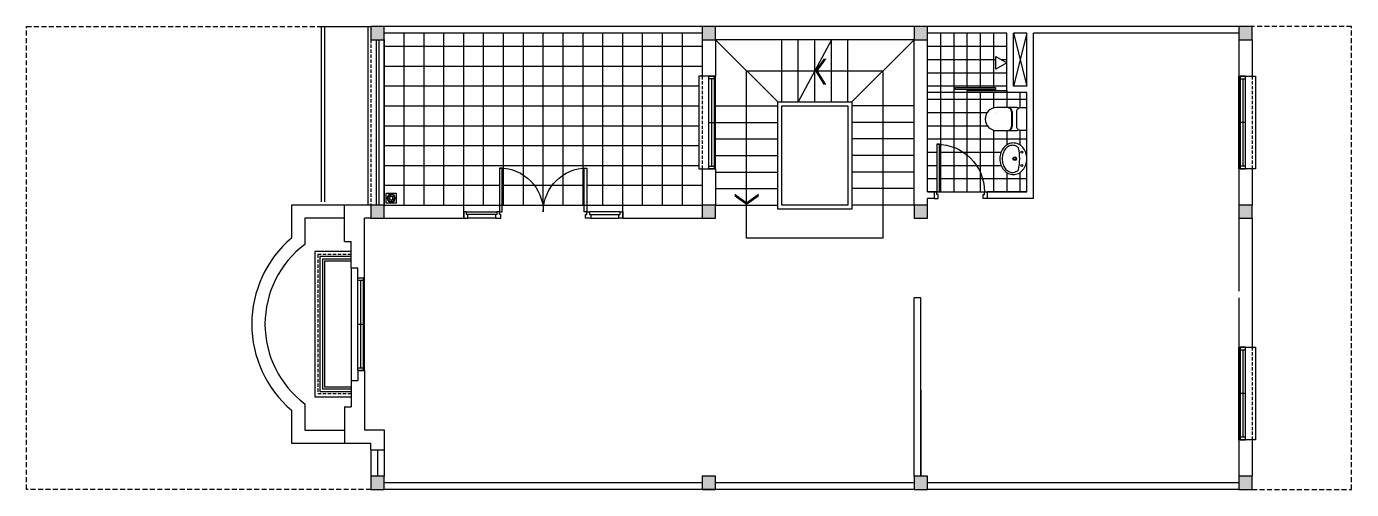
# Model space of a CAD drawing. Header units: millimetres. Extents: x 634 to 81814, y 3822 to 90754.
# Drawn here: x 634 to 20634, y 43519 to 50519 of the extents above; entities that cross this region are included whole.
import ezdxf

# ---------------------------------------------------------------- set-up
doc = ezdxf.new("R2010")
doc.units = ezdxf.units.MM
doc.header["$MEASUREMENT"] = 0
doc.linetypes.add('DASHED', pattern=[0.75, 0.5, -0.25])
doc.linetypes.add('HIDDEN', pattern=[0.375, 0.25, -0.125])
for name, color, linetype in [('COT', 5, 'Continuous'), ('DIM', 1, 'Continuous'), ('DOOR', 2, 'Continuous'), ('HACTH', 8, 'Continuous'), ('HAT', 252, 'Continuous'), ('HATCH', 34, 'Continuous'), ('LINE', 1, 'Continuous'), ('NET1', 66, 'Continuous'), ('NET4', 5, 'Continuous'), ('NETTHAY', 4, 'Continuous'), ('NOITHAT', 11, 'Continuous'), ('nt', 146, 'Continuous'), ('THIETBI', 35, 'Continuous'), ('TUONG', 7, 'Continuous')]:
    doc.layers.add(name, color=color, linetype=linetype)

# ---------------------------------------------------------------- blocks, each defined once
blk = doc.blocks.new('win1400')
at = {"layer": 'DOOR', "ltscale": 3}
for p, q in [((20, 40), (20, 1360)), ((60, 40), (60, 1360)), ((100, 1360), (100, 40)), ((100, 700), (20, 700))]:
    blk.add_line(p, q, dxfattribs=at)
at = {"layer": 'DOOR'}
blk.add_lwpolyline([(0, 0), (12, 0), (12, 1400), (0, 1400)], close=True, dxfattribs=at)
at = {"layer": 'DOOR', "ltscale": 3}
for points in [[(100, 1360), (20, 1360), (20, 1400), (100, 1400)], [(100, 0), (20, 0), (20, 40), (100, 40)]]:
    blk.add_lwpolyline(points, close=True, dxfattribs=at)
blk = doc.blocks.new('door800')
at = {"layer": 'DOOR', "ltscale": 3}
for points in [[(40, -100), (0, -100), (0, 0), (60, 0), (60, -60), (40, -60)], [(760, -100), (800, -100), (800, 0), (740, 0), (740, -60), (760, -60)], [(80, -100), (80, -820), (40, -820), (40, -100)]]:
    blk.add_lwpolyline(points, close=True, dxfattribs=at)
at = {"layer": 'DOOR', "color": 44, "ltscale": 3}
blk.add_arc((40, -100), 720, 270, 0, dxfattribs=at)
blk = doc.blocks.new('A$C6332211A')
blk.add_lwpolyline([(239, 408, 0.085303), (146, 392, 0.092016), (70, 348, 0.103432), (18, 281, 0.11326), (0, 204, 0.11326), (18, 128, 0.103432), (70, 60, 0.092016), (146, 16, 0.085303), (239, 0, 0.085303), (332, 16, 0.092016), (407, 60, 0.103432), (460, 128, 0.11326), (477, 204, 0.11326), (460, 281, 0.103432), (407, 348, 0.092016), (332, 392, 0.085303)], format="xyb", close=True)
for points in [[(75, 284, 0.065083), (49, 249, 0.126182), (35, 192)], [(35, 192, 0.126182), (49, 134, 0.105983), (95, 82, 0.086078), (160, 48, 0.075871), (241, 36, 0.075871), (322, 48, 0.086078), (387, 82, 0.105983), (432, 134, 0.126182), (447, 192, 0.126182), (432, 249, 0.062882), (408, 283)]]:
    blk.add_lwpolyline(points, format="xyb")
for centre, radius in [((139, 333), 15.3), ((239, 225), 27.8), ((239, 225), 18.1), ((339, 333), 15.3)]:
    blk.add_circle(centre, radius)
for centre, start, end in [((280, -844), 92.052, 100.2987), ((197, -844), 79.4023, 87.913)]:
    blk.add_arc(centre, 1146, start, end)
blk = doc.blocks.new('door2400')
at = {"layer": 'DOOR', "ltscale": 3}
for p, q in [((100, 1920), (100, 2340)), ((100, 480), (100, 60))]:
    blk.add_line(p, q, dxfattribs=at)
for points in [[(0, 2360), (0, 2400), (100, 2400), (100, 2340), (40, 2340), (40, 2360)], [(0, 1900), (40, 1900), (40, 2360), (0, 2360)], [(0, 1820), (-660, 1820), (-660, 1860), (0, 1860)], [(100, 1840), (40, 1840), (40, 1860), (0, 1860), (0, 1900), (40, 1900), (40, 1920), (100, 1920)], [(0, 580), (-660, 580), (-660, 540), (0, 540)], [(100, 560), (40, 560), (40, 540), (0, 540), (0, 500), (40, 500), (40, 480), (100, 480)], [(0, 500), (40, 500), (40, 40), (0, 40)], [(0, 40), (0, 0), (100, 0), (100, 60), (40, 60), (40, 40)]]:
    blk.add_lwpolyline(points, close=True, dxfattribs=at)
at = {"layer": 'DOOR', "color": 44, "ltscale": 3}
for centre, start, end in [((0, 1860), 180, 270), ((0, 540), 90, 180)]:
    blk.add_arc(centre, 660, start, end, dxfattribs=at)
blk = doc.blocks.new('A$C267E40F7')
at = {"layer": 'THIETBI', "ltscale": 1000}
for p, q in [((0.49, 0.75), (0.22, 0.75)), ((0.57, 0.93), (0.38, 1.12)), ((0.57, 0.57), (0.38, 0.38)), ((0.75, 1.01), (0.75, 1.28)), ((0.75, 0.49), (0.75, 0.22)), ((0.93, 0.93), (1.12, 1.12)), ((0.93, 0.57), (1.12, 0.38)), ((1.01, 0.75), (1.28, 0.75))]:
    blk.add_line(p, q, dxfattribs=at)
blk.add_lwpolyline([(0, 0), (1.5, 0), (1.5, 1.5), (0, 1.5)], close=True, dxfattribs=at)
for radius in [0.613, 0.529, 0.257]:
    blk.add_circle((0.75, 0.75), radius, dxfattribs=at)
blk = doc.blocks.new('A$C066404DB')
at = {"layer": 'THIETBI', "ltscale": 1000, "xscale": 2, "yscale": 2, "zscale": 2, "rotation": 270}
blk.add_blockref('A$C267E40F7', (0, 3), dxfattribs=at)

msp = doc.modelspace()

# ---------------------------------------------------------------- hatches: boundary and pattern name
at = {"layer": 'HAT', "ltscale": 3}
h = msp.add_hatch(dxfattribs=at)
h.set_pattern_fill('_USER', color=256, scale=200, style=0, double=1, pattern_type=0)
h.set_pattern_definition([(0, (14234.22, 48018.62), (0, 200), []), (90, (14234.22, 48018.62), (-200, 1e-14), [])])
h.paths.add_polyline_path([(15264.59311, 50066.61766), (15434.21811, 49968.61766), (15434.21811, 50418.61766), (14234.34311, 50418.61766), (14234.34311, 50318.61766), (14234.21811, 50318.61766), (14234.21811, 49518.61766), (14834.21811, 49518.61766), (14834.21811, 49548.61766), (15434.21811, 49548.61766), (15434.21811, 49968.61766), (15264.59311, 49870.61766)])
h.paths.add_polyline_path([(15259.46811, 49593.61766), (15259.46811, 49563.61766), (14659.46811, 49563.61766), (14659.46811, 49593.61766)], flags=16)
edge = h.paths.add_edge_path()
edge.add_line((15734.21811, 49518.61766), (15434.21811, 49518.61766))
edge.add_line((15434.21811, 49518.61766), (14834.34311, 49518.61766))
edge.add_line((14834.21811, 49518.61766), (14234.09311, 49518.61766))
edge.add_line((14234.21811, 49518.61766), (14234.21811, 48018.61766))
edge.add_line((14234.21811, 48018.61766), (14334.34311, 48018.61766))
edge.add_line((14334.34311, 48018.61766), (14374.34311, 48018.61766))
edge.add_line((14374.34311, 48018.61766), (14374.34311, 48738.61766))
edge.add_line((14374.34311, 48738.61766), (14414.34311, 48738.61766))
edge.add_line((14414.34311, 48738.61766), (14414.34311, 48737.49266))
edge.add_arc((14374.34311, 48018.61766), 720, 0, 86.815261463, ccw=False)
edge.add_line((15094.34311, 48018.61766), (15134.34311, 48018.61766))
edge.add_line((15134.34311, 48018.61766), (15734.21811, 48018.61766))
edge.add_line((15734.21811, 48018.61766), (15734.21811, 48518.61766))
edge.add_ellipse((15530.09311, 48518.61766), major_axis=(-0.0001, -238.7), ratio=0.8550481777, start_angle=0, end_angle=90.000028479, ccw=False)
edge.add_ellipse((15530.09311, 48518.61766), major_axis=(-0.0001, -238.7), ratio=0.8550481777, start_angle=90.000028479, end_angle=360, ccw=False)
edge.add_line((15734.21811, 48518.61766), (15734.21811, 48967.61766))
edge.add_arc((15717.09311, 48967.61766), 17.1557, -89.999999999, 0, ccw=False)
edge.add_line((15717.09311, 48950.49266), (15641.21811, 48950.49266))
edge.add_arc((15640.46811, 49013.49266), 63.04411, 237.949804771, 270.618046624, ccw=False)
edge.add_arc((15590.09311, 48962.11766), 17.1557, 270, 353.389992556, ccw=False)
edge.add_line((15590.09311, 48944.86766), (15277.96811, 48944.86766))
edge.add_arc((15277.84311, 49118.61766), 173.70147, 90, 270, ccw=False)
edge.add_line((15277.84311, 49292.36766), (15589.96811, 49292.36766))
edge.add_arc((15590.09311, 49275.11766), 17.1557, 10.69678812, 90, ccw=False)
edge.add_arc((15637.71811, 49226.36766), 60.39184, 87.935991884, 120.64644551, ccw=False)
edge.add_line((15639.84311, 49286.74266), (15717.09311, 49286.74266))
edge.add_arc((15717.09311, 49269.61766), 17.1557, 0, 90.000000001, ccw=False)
edge.add_line((15734.21811, 49269.61766), (15734.21811, 49518.61766))
h.paths.add_polyline_path([(14414.34311, 48737.49266), (14414.34311, 48018.61766), (15094.34311, 48018.61766, 0.3980254705)], flags=17)
at = {"layer": 'HATCH', "ltscale": 3}
h = msp.add_hatch(dxfattribs=at)
h.set_pattern_fill('_USER', color=256, scale=300, style=0, double=1, pattern_type=0)
h.set_pattern_definition([(0, (8434.34, 47818.62), (0, 300), []), (90, (8434.34, 47818.62), (-300, 2e-14), [])])
edge = h.paths.add_edge_path()
edge.add_line((10784.21811, 49668.61766), (10834.21811, 49668.61766))
edge.add_line((10834.21811, 49668.61766), (10834.21811, 50318.61766))
edge.add_line((10834.34311, 50318.61766), (10834.34311, 50418.61766))
edge.add_line((10834.34311, 50418.61766), (6034.34311, 50418.61766))
edge.add_line((6034.34311, 50418.61766), (6034.34311, 50318.61766))
edge.add_line((6034.34311, 50318.61766), (6034.34311, 47818.61766))
edge.add_line((6034.34311, 47818.61766), (7234.34311, 47818.61766))
edge.add_line((7234.34311, 47818.61766), (7774.34311, 47818.61766))
edge.add_line((7774.34311, 47818.61766), (7774.34311, 48378.61766))
edge.add_line((7774.34311, 48378.61766), (7814.34311, 48378.61766))
edge.add_line((7814.34311, 48378.61766), (7814.34311, 48377.36766))
edge.add_arc((7774.34311, 47718.61766), 660, 8.714721064, 86.525399207, ccw=False)
edge.add_line((8426.71811, 47818.61766), (8441.96811, 47818.61766))
edge.add_arc((9094.34311, 47718.61766), 660, 93.474600793, 171.285278936, ccw=False)
edge.add_line((9054.34311, 48377.36766), (9054.34311, 48378.61766))
edge.add_line((9054.34311, 48378.61766), (9094.34311, 48378.61766))
edge.add_line((9094.34311, 48378.61766), (9094.34311, 47818.61766))
edge.add_line((9094.34311, 47818.61766), (9634.34311, 47818.61766))
edge.add_line((9634.34311, 47818.61766), (10834.21811, 47818.61766))
edge.add_line((10834.21811, 47818.61766), (10834.21811, 48268.49266))
edge.add_line((10834.21811, 48268.49266), (10834.21811, 48268.49266))
edge.add_line((10834.21811, 48268.49266), (10834.21811, 48268.61766))
edge.add_line((10834.21811, 48268.61766), (10784.21811, 48268.61766))
edge.add_line((10784.21811, 48268.61766), (10784.21811, 49668.61766))
h.paths.add_polyline_path([(9054.34311, 48377.36766, 0.3531891823), (8441.96811, 47818.61766), (9054.34311, 47818.61766)], flags=17)
h.paths.add_polyline_path([(7814.34311, 48377.36766), (7814.34311, 47818.61766), (8426.71811, 47818.61766, 0.3531891823)], flags=17)
at = {"layer": 'NET4', "ltscale": 3}
h = msp.add_hatch(color=256, dxfattribs=at)
h.paths.add_polyline_path([(19134.34311, 50518.61766), (18934.34311, 50518.61766), (18934.34311, 50318.61766), (19134.34311, 50318.61766), (19134.34311, 50418.24266), (19134.34311, 50418.24266)])
h.paths.add_polyline_path([(14234.34311, 50518.61766), (14234.21811, 50518.61766), (14034.34311, 50518.61766), (14034.34311, 50318.61766), (14234.34311, 50318.61766)])
h.paths.add_polyline_path([(11034.34311, 50518.61766), (11034.21811, 50518.61766), (10834.34311, 50518.61766), (10834.34311, 50318.61766), (11034.34311, 50318.61766)])
h.paths.add_polyline_path([(6034.34311, 50518.36766), (6034.21811, 50518.36766), (6034.21811, 50518.61766), (5834.34311, 50518.61766), (5834.34311, 50318.61766), (6034.34311, 50318.61766)])
h.paths.add_polyline_path([(6034.34311, 47818.61766), (5834.34311, 47818.61766), (5834.34311, 47618.61766), (6034.34311, 47618.61766)])
h.paths.add_polyline_path([(6034.34311, 43718.61766), (5834.34311, 43718.61766), (5834.34311, 43518.61766), (6034.34311, 43518.61766)])
h.paths.add_polyline_path([(11034.34311, 43718.61766), (10834.34311, 43718.61766), (10834.34311, 43518.61766), (11034.34311, 43518.61766)])
h.paths.add_polyline_path([(11034.34311, 47818.61766), (11012.84311, 47818.61766), (10834.34311, 47818.61766), (10834.34311, 47618.61766), (11012.84311, 47618.61766), (11034.34311, 47618.61766)])
h.paths.add_polyline_path([(14234.34311, 47818.61766), (14034.34311, 47818.61766), (14034.34311, 47618.61766), (14234.34311, 47618.61766)])
h.paths.add_polyline_path([(14234.34311, 43718.61766), (14034.34311, 43718.61766), (14034.34311, 43518.61766), (14234.34311, 43518.61766)])
h.paths.add_polyline_path([(19134.34311, 43718.61766), (18934.34311, 43718.61766), (18934.34311, 43518.61766), (19134.34311, 43518.61766), (19134.34311, 43618.99266), (19134.34311, 43618.99266)])
h.paths.add_polyline_path([(19134.34311, 47818.61766), (18934.34311, 47818.61766), (18934.34311, 47618.61766), (19134.34311, 47618.61766)])

# ---------------------------------------------------------------- linework, layer by layer
at = {"layer": 'COT', "ltscale": 3}
for points in [[(5834.34311, 50318.61766), (6034.34311, 50318.61766), (6034.34311, 50518.61766), (5834.34311, 50518.61766)], [(10834.34311, 50318.61766), (11034.34311, 50318.61766), (11034.34311, 50518.61766), (10834.34311, 50518.61766)], [(14034.34311, 50318.61766), (14234.34311, 50318.61766), (14234.34311, 50518.61766), (14034.34311, 50518.61766)], [(18934.34311, 50318.61766), (19134.34311, 50318.61766), (19134.34311, 50518.61766), (18934.34311, 50518.61766)], [(5834.34311, 47618.61766), (6034.34311, 47618.61766), (6034.34311, 47818.61766), (5834.34311, 47818.61766)], [(10834.34311, 47618.61766), (11034.34311, 47618.61766), (11034.34311, 47818.61766), (10834.34311, 47818.61766)], [(14034.34311, 47618.61766), (14234.34311, 47618.61766), (14234.34311, 47818.61766), (14034.34311, 47818.61766)], [(18934.34311, 47618.61766), (19134.34311, 47618.61766), (19134.34311, 47818.61766), (18934.34311, 47818.61766)], [(5834.34311, 43518.61766), (6034.34311, 43518.61766), (6034.34311, 43718.61766), (5834.34311, 43718.61766)], [(10834.34311, 43518.61766), (11034.34311, 43518.61766), (11034.34311, 43718.61766), (10834.34311, 43718.61766)], [(14034.34311, 43518.61766), (14234.34311, 43518.61766), (14234.34311, 43718.61766), (14034.34311, 43718.61766)], [(18934.34311, 43518.61766), (19134.34311, 43518.61766), (19134.34311, 43718.61766), (18934.34311, 43718.61766)]]:
    msp.add_lwpolyline(points, close=True, dxfattribs=at)
at = {"layer": 'DIM', "ltscale": 200}
for p, q in [((5914.34311, 50318.61766), (5914.34311, 47818.61766)), ((5954.34311, 50318.61766), (5954.34311, 47818.61766))]:
    msp.add_line(p, q, dxfattribs=at)
for points in [[(5534.21811, 47039.11766), (5064.21811, 47039.11766), (5064.21811, 44999.11766), (5534.21811, 44999.11766)], [(5534.21811, 46999.11766), (5104.21811, 46999.11766), (5104.21811, 45039.11766), (5534.21811, 45039.11766)]]:
    msp.add_lwpolyline(points, dxfattribs=at)
at = {"layer": 'DOOR'}
for p, q in [((15434.21811, 49518.61766), (14234.34311, 49518.61766)), ((5534.21811, 46868.61766), (5534.21811, 45168.61766))]:
    msp.add_line(p, q, dxfattribs=at)
at = {"layer": 'DOOR', "ltscale": 3}
for p, q in [((14334.34311, 48018.61766), (15134.34311, 48018.61766)), ((7234.34311, 47818.61766), (9634.34311, 47818.61766)), ((5834.34311, 44119.11766), (5834.34311, 43718.61766)), ((5934.34311, 44119.11766), (5934.34311, 43718.61766)), ((6034.34311, 44119.11766), (6034.34311, 43718.61766))]:
    msp.add_line(p, q, dxfattribs=at)
at = {"layer": 'DOOR'}
for points in [[(10834.34311, 49768.61766), (10784.34311, 49768.61766), (10784.34311, 48368.61766), (10834.34311, 48368.61766)], [(19134.34311, 49768.61766), (19184.34311, 49768.61766), (19184.34311, 48368.61766), (19134.34311, 48368.61766)], [(19134.34311, 45668.61766), (19184.34311, 45668.61766), (19184.34311, 44268.61766), (19134.34311, 44268.61766)]]:
    msp.add_lwpolyline(points, dxfattribs=at)
for points in [[(14659.46811, 49593.61766), (15259.46811, 49593.61766), (15259.46811, 49563.61766), (14659.46811, 49563.61766)], [(14834.21811, 49548.61766), (15434.21811, 49548.61766), (15434.21811, 49518.61766), (14834.21811, 49518.61766)]]:
    msp.add_lwpolyline(points, close=True, dxfattribs=at)
at = {"layer": 'HATCH', "linetype": 'Continuous'}
for p, q in [((5084.21811, 50518.61766), (5784.34311, 50518.61766)), ((5084.21811, 50518.61766), (5084.21811, 47868.61766)), ((5084.21811, 50518.61766), (5784.34311, 50518.61766)), ((5134.21811, 50518.61766), (5134.21811, 47868.61766))]:
    msp.add_line(p, q, dxfattribs=at)
for points in [[(5434.21811, 47819.36766), (4634.34311, 47819.36766), (4634.34311, 47319.36766, 0.4613988315), (4634.34311, 44718.61766), (4634.34311, 44218.61766), (5434.21811, 44218.61766)], [(5434.21811, 47619.36766), (4834.34311, 47619.36766), (4834.34311, 47223.61766, 0.4980971984), (4834.34311, 44814.36766), (4834.34311, 44418.61766), (5434.21811, 44418.61766)]]:
    msp.add_lwpolyline(points, format="xyb", dxfattribs=at)
at = {"layer": 'LINE', "linetype": 'HIDDEN', "ltscale": 300}
for points in [[(5834.34311, 43518.61766), (634.34311, 43518.61766), (634.34311, 50518.61766), (5084.21811, 50518.61766)], [(19134.34311, 43518.61766), (20634.34311, 43518.61766), (20634.34311, 50518.61766), (19134.34311, 50518.61766)]]:
    msp.add_lwpolyline(points, dxfattribs=at)
at = {"layer": 'NET1', "linetype": 'HIDDEN', "ltscale": 200}
for p, q in [((5834.34311, 50318.61766), (5834.34311, 47818.61766)), ((10834.34311, 49768.61766), (10834.34311, 48368.61766)), ((19134.34311, 49768.61766), (19134.34311, 48368.61766)), ((19134.34311, 45668.61766), (19134.34311, 44268.61766))]:
    msp.add_line(p, q, dxfattribs=at)
msp.add_lwpolyline([(5534.21811, 47069.11766), (5034.21811, 47069.11766), (5034.21811, 44969.11766), (5534.21811, 44969.11766)], dxfattribs=at)
at = {"layer": 'NETTHAY', "linetype": 'Continuous'}
for p, q in [((5784.34311, 50518.61766), (5784.34311, 47818.61766)), ((5784.34311, 50518.61766), (5834.34311, 50518.61766)), ((6034.34311, 50318.61766), (6034.34311, 47818.61766)), ((5534.21811, 46969.11766), (5134.21811, 46969.11766)), ((5134.21811, 46969.11766), (5134.21811, 45069.11766)), ((5134.21811, 45069.11766), (5534.21811, 45069.11766))]:
    msp.add_line(p, q, dxfattribs=at)
msp.add_lwpolyline([(5534.21811, 47119.11766), (4984.21811, 47119.11766), (4984.21811, 44919.11766), (5534.21811, 44919.11766)], dxfattribs=at)
at = {"layer": 'NOITHAT'}
msp.add_line((14134.21811, 45018.61766), (14134.34311, 43718.61766), dxfattribs=at)
at = {"layer": 'nt'}
for p, q in [((15534.21811, 50418.61766), (15734.21811, 49618.61766)), ((15734.21811, 50418.61766), (15534.21811, 49618.61766)), ((11974.34311, 49378.11766), (11034.34311, 50318.11766)), ((12034.34311, 49378.11766), (12034.34311, 50318.11766)), ((12784.34311, 50318.11766), (12284.34311, 49378.11766)), ((12284.34311, 49378.11766), (12284.34311, 50318.11766)), ((12534.34311, 49378.11766), (12534.34311, 50318.11766)), ((12784.34311, 49378.11766), (12784.34311, 50318.11766)), ((13034.34311, 49378.11766), (13034.34311, 50318.11766)), ((13094.34311, 49378.11766), (14034.34311, 50318.11766)), ((11504.34311, 49848.11766), (13564.34311, 49848.11766)), ((11504.34311, 47318.11766), (11504.34311, 49848.11766)), ((13564.34311, 47318.11766), (13564.34311, 49848.11766)), ((11034.34311, 49318.11766), (11974.34311, 49318.11766)), ((14034.34311, 49318.11766), (13094.34311, 49318.11766)), ((15590.09311, 49292.36766), (15277.84311, 49292.36766)), ((15501.96811, 49232.24266), (15501.96811, 49004.99266)), ((15510.46811, 49232.24266), (15510.46811, 49004.99266)), ((11034.34311, 49068.11766), (11974.34311, 49068.11766)), ((14034.34311, 49068.11766), (13094.34311, 49068.11766)), ((11034.34311, 48818.11766), (11974.34311, 48818.11766)), ((14034.34311, 48818.11766), (13094.34311, 48818.11766)), ((15277.84311, 48944.86766), (15590.09311, 48944.86766)), ((11034.34311, 48568.11766), (11974.34311, 48568.11766)), ((14034.34311, 48568.11766), (13094.34311, 48568.11766)), ((11034.34311, 48318.11766), (11974.34311, 48318.11766)), ((14034.34311, 48318.11766), (13094.34311, 48318.11766)), ((11034.34311, 48068.11766), (11974.34311, 48068.11766)), ((14034.34311, 48068.11766), (13094.34311, 48068.11766)), ((11034.34311, 47818.11766), (11974.34311, 47818.11766)), ((14034.34311, 47818.11766), (13094.34311, 47818.11766)), ((13564.34311, 47318.11766), (11504.34311, 47318.11766))]:
    msp.add_line(p, q, dxfattribs=at)
at = {"layer": 'nt', "linetype": 'Continuous', "ltscale": 0.05}
msp.add_lwpolyline([(15434.21811, 49968.61766), (15264.59311, 49870.61766), (15264.59311, 50066.61766)], close=True, dxfattribs=at)
at = {"layer": 'nt'}
for points in [[(11974.34311, 49378.11766), (13094.34311, 49378.11766), (13094.34311, 47758.11766), (11974.34311, 47758.11766)], [(12034.34311, 49318.11766), (13034.34311, 49318.11766), (13034.34311, 47818.11766), (12034.34311, 47818.11766)]]:
    msp.add_lwpolyline(points, close=True, dxfattribs=at)
msp.add_lwpolyline([(15639.84311, 48950.49266), (15717.09311, 48950.49266, 0.4142135624), (15734.21811, 48967.61766), (15734.21811, 49269.61766, 0.4142135624), (15717.09311, 49286.74266), (15639.84311, 49286.74266, 0.3406996405), (15579.84311, 49243.86766), (15579.84311, 48996.36766, 0.3326447935)], format="xyb", close=True, dxfattribs=at)
for centre, radius, start, end in [((15277.84311, 49118.61766), 173.70147, 90, 270), ((15439.34311, 49230.61766), 62.6688, 0, 82.874983651), ((15450.46811, 49232.24266), 60.04495, 0, 90), ((15590.09311, 49275.11766), 17.1557, 7.125016349, 90), ((15439.34311, 49006.61766), 62.6688, 277.125016349, 0), ((15450.46811, 49004.99266), 60.04495, 270, 0), ((15590.09311, 48962.11766), 17.1557, 270, 352.874983651)]:
    msp.add_arc(centre, radius, start, end, dxfattribs=at)
for points in [[(12710.71811, 50029.61766), (12580.09311, 49847.74266), (12664.96811, 50029.99266), (12534.34311, 49848.11766)], [(12710.71811, 49636.61766), (12580.09311, 49848.49266), (12664.96811, 49636.24266), (12534.34311, 49848.11766)], [(11322.84311, 47994.49266), (11504.71811, 47863.86766), (11322.46811, 47948.74266), (11504.34311, 47818.11766)], [(11685.84311, 47994.49266), (11503.96811, 47863.86766), (11686.21811, 47948.74266), (11504.34311, 47818.11766)]]:
    msp.add_solid(points, dxfattribs=at)
at = {"layer": 'TUONG', "ltscale": 200}
for p, q in [((10834.21811, 50518.61766), (6034.34311, 50518.61766)), ((10834.34311, 50418.61766), (6034.34311, 50418.61766)), ((14034.34311, 50518.61766), (11034.34311, 50518.61766)), ((18934.46811, 50518.61766), (14234.34311, 50518.61766)), ((15434.21811, 50418.61766), (14234.34311, 50418.61766)), ((15434.21811, 49518.61766), (15434.21811, 50418.61766)), ((15734.21811, 50418.61766), (15534.21811, 50418.61766)), ((15534.21811, 49618.61766), (15534.21811, 50418.61766)), ((15734.21811, 49618.61766), (15734.21811, 50418.61766)), ((15834.21811, 47918.61766), (15834.21811, 50418.61766)), ((18934.46811, 50418.61766), (15834.21811, 50418.61766)), ((10834.21811, 50318.61766), (10834.34311, 49768.61766)), ((11034.21811, 50318.61766), (11034.34311, 49768.61766)), ((14034.34311, 50318.61766), (11034.34311, 50318.61766)), ((14034.34311, 47818.61766), (14034.34311, 50318.61766)), ((14234.21811, 48018.61766), (14234.21811, 50318.61766)), ((18934.34311, 50318.61766), (18934.34311, 49768.61766)), ((19134.34311, 50318.61766), (19134.34311, 49768.61766)), ((11034.34311, 49768.61766), (10834.34311, 49768.61766)), ((11034.34311, 49768.61766), (10834.34311, 49768.61766)), ((15734.21811, 49618.61766), (15534.21811, 49618.61766)), ((15734.21811, 49618.61766), (15534.21811, 49618.61766)), ((18934.34311, 49768.61766), (19134.34311, 49768.61766)), ((18934.34311, 49768.61766), (19134.34311, 49768.61766)), ((15734.21811, 49518.61766), (15434.21811, 49518.61766)), ((15734.21811, 49518.61766), (15434.21811, 49518.61766)), ((15734.21811, 48018.61766), (15734.21811, 49518.61766)), ((10834.34311, 48368.61766), (10834.21811, 47818.61766)), ((10834.34311, 48368.61766), (11034.34311, 48368.61766)), ((11034.34311, 48368.61766), (11034.21811, 47818.61766)), ((18934.34311, 48368.49266), (18934.34311, 47818.61766)), ((19134.34311, 48368.49266), (18934.34311, 48368.49266)), ((19134.34311, 48368.49266), (19134.34311, 47818.61766)), ((14334.34311, 48018.61766), (14234.34311, 48018.61766)), ((14334.34311, 48018.61766), (14334.34311, 47918.61766)), ((15734.21811, 48018.61766), (15134.34311, 48018.61766)), ((15134.34311, 48018.61766), (15134.34311, 47918.61766)), ((5834.21811, 47818.61766), (5434.21811, 47818.61766)), ((5834.21811, 47818.61766), (5434.21811, 47818.61766)), ((5434.21811, 47268.61766), (5434.21811, 47818.61766)), ((5834.34311, 47818.61766), (5434.21811, 47818.61766)), ((5834.34311, 47818.61766), (5434.21811, 47818.61766)), ((6034.34311, 47818.61766), (7234.34311, 47818.61766)), ((9634.34311, 47818.61766), (10834.34311, 47818.61766)), ((14234.21811, 47818.61766), (14234.21811, 47918.61766)), ((14334.34311, 47918.61766), (14234.34311, 47918.61766)), ((15834.34311, 47918.61766), (15134.34311, 47918.61766)), ((5734.21811, 46718.61766), (5734.21811, 47618.61766)), ((6034.34311, 47618.61766), (6434.21811, 47618.61766)), ((6034.34311, 47618.61766), (7234.34311, 47618.61766)), ((9634.34311, 47618.61766), (10834.34311, 47618.61766)), ((18934.34311, 47618.61766), (18934.34311, 46518.61766)), ((19134.34311, 47618.61766), (19134.34311, 45668.61766)), ((5434.21811, 47268.61766), (5534.21811, 47268.61766)), ((5534.21811, 46868.61766), (5534.21811, 47268.61766)), ((5534.21811, 46868.61766), (5634.21811, 46868.61766)), ((5634.21811, 46718.61766), (5634.21811, 46868.61766)), ((5634.21811, 46718.61766), (5734.21811, 46718.61766)), ((5634.21811, 46718.61766), (5634.21811, 46718.61766)), ((5634.21811, 46717.86766), (5634.21811, 46718.61766)), ((5634.21811, 46718.61766), (5734.21811, 46718.61766)), ((5634.21811, 46718.61766), (5734.21811, 46718.61766)), ((5634.21811, 46718.61766), (5634.21811, 46718.61766)), ((5634.21811, 46667.86766), (5634.21811, 46668.61766)), ((14034.46811, 43718.61766), (14034.46811, 46418.86766)), ((14134.21811, 43718.61766), (14134.21811, 46418.61766)), ((18934.34311, 46418.61766), (18934.34311, 45668.61766)), ((18934.34311, 45668.61766), (19134.34311, 45668.61766)), ((5634.21811, 45319.36766), (5634.21811, 45318.61766)), ((5634.21811, 45319.36766), (5634.21811, 45318.61766)), ((5634.21811, 45318.61766), (5734.21811, 45318.61766)), ((5634.21811, 45318.61766), (5634.21811, 45168.61766)), ((5634.21811, 45318.61766), (5734.21811, 45318.61766)), ((5734.21811, 45318.61766), (5734.21811, 44417.99266)), ((5534.21811, 45168.61766), (5534.21811, 44768.61766)), ((5534.21811, 45168.61766), (5634.21811, 45168.61766)), ((5434.21811, 44768.61766), (5434.21811, 44218.61766)), ((5434.21811, 44768.61766), (5534.21811, 44768.61766)), ((5434.21811, 44218.61766), (5834.34311, 44218.61766)), ((5434.21811, 44218.61766), (5834.34311, 44218.61766)), ((19134.34311, 44268.61766), (18934.34311, 44268.61766)), ((18934.34311, 44268.61766), (18934.34311, 43718.61766)), ((19134.34311, 44268.61766), (19134.34311, 43718.61766)), ((10834.34311, 43618.61766), (6034.34311, 43618.61766)), ((14034.34311, 43618.61766), (11034.34311, 43618.61766)), ((18934.34311, 43618.61766), (14234.21811, 43618.61766)), ((14034.21811, 43518.61766), (6034.34311, 43518.61766)), ((14034.21811, 43518.61766), (10484.34311, 43518.61766)), ((18934.34311, 43518.61766), (14234.21811, 43518.61766))]:
    msp.add_line(p, q, dxfattribs=at)
at = {"layer": 'TUONG'}
for p, q in [((7234.34311, 47618.61766), (7234.34311, 47818.61766)), ((9634.34311, 47618.61766), (9634.34311, 47818.61766)), ((14134.21811, 46418.61766), (14034.21811, 46418.74266))]:
    msp.add_line(p, q, dxfattribs=at)
at = {"layer": 'TUONG', "ltscale": 3}
for p, q in [((5734.21811, 46718.61766), (5734.21811, 47618.61766)), ((5834.34311, 47618.61766), (5734.21811, 47618.61766)), ((5734.21811, 45318.61766), (5734.21811, 44418.61766)), ((5734.21811, 44419.11766), (6034.21811, 44419.11766)), ((6034.21811, 44419.11766), (6034.21811, 44119.11766)), ((5834.34311, 44119.11766), (5834.34311, 44219.11766)), ((5834.34311, 44119.11766), (6034.21811, 44119.11766))]:
    msp.add_line(p, q, dxfattribs=at)

# ---------------------------------------------------------------- block references
at = {"layer": 'DOOR', "rotation": 180}
for p in [(11034.34311, 49768.61766), (5734.21811, 46718.61766)]:
    msp.add_blockref('win1400', p, dxfattribs=at)
at = {"layer": 'DOOR', "xscale": -1}
for name, p, rotation in [('win1400', (18934.34311, 49768.61766), 180), ('door800', (14334.34311, 47918.61766), 180), ('door2400', (9634.34311, 47718.61766), 90), ('win1400', (18934.34311, 45668.61766), 180)]:
    msp.add_blockref(name, p, dxfattribs=dict(at, rotation=rotation))
at = {"layer": 'HACTH', "linetype": 'DASHED', "ltscale": 120, "rotation": 270}
msp.add_blockref('A$C6332211A', (15325.96811, 48757.36766), dxfattribs=at)
at = {"layer": 'THIETBI', "linetype": 'Continuous', "xscale": -50, "yscale": 50, "zscale": 50, "rotation": 180}
msp.add_blockref('A$C066404DB', (6064.34311, 47998.49266), dxfattribs=at)

doc.saveas('drawing.dxf')
